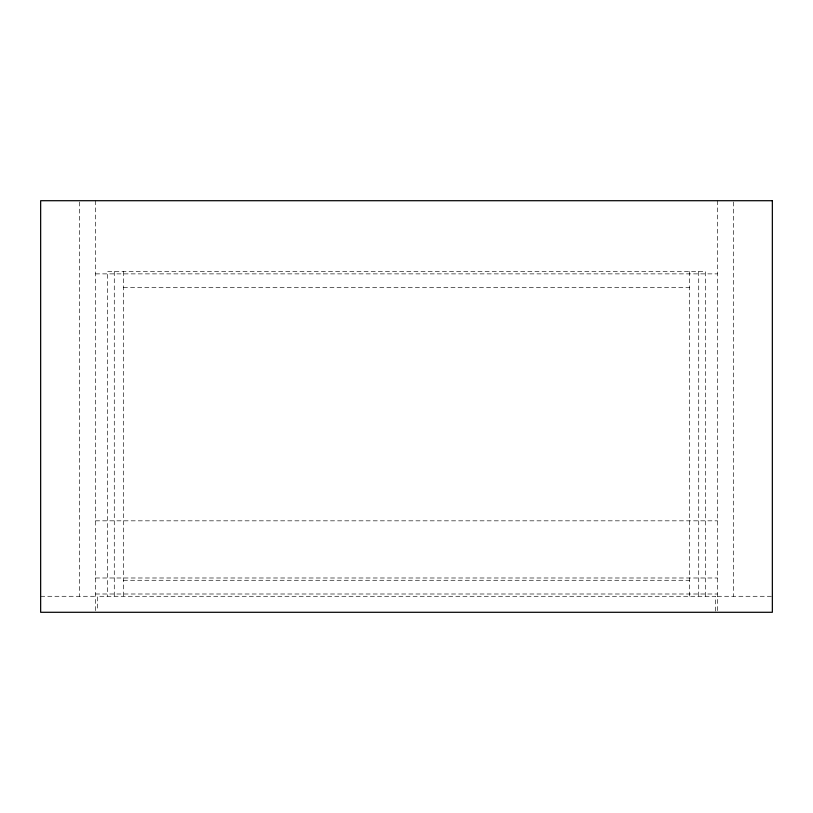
<?xml version="1.0" encoding="UTF-8"?>
<svg xmlns="http://www.w3.org/2000/svg" width="813" height="813" viewBox="0 0 813 813"><rect width="100%" height="100%" fill="white"/><g stroke="black" fill="none" stroke-linecap="round" stroke-linejoin="round"><path stroke-width="0.61" stroke-dasharray="4.07 3.05" d="M95.528 273.879L717.473 273.879M123.424 287.599L689.576 287.599M95.528 520.828L717.473 520.828M95.528 577.992L717.473 577.992M123.424 580.279L689.576 580.279M95.528 593.998L717.473 593.998M40.65 596.285L95.528 596.285M717.473 596.285L772.35 596.285M733.478 201.98L733.478 596.285M717.473 200.709L717.473 612.291M715.643 611.061L715.643 596.285L97.357 596.285L97.357 611.061M705.582 596.285L705.582 271.593L107.418 271.593L107.418 596.285M698.723 271.593L698.723 596.285M689.576 271.593L689.576 596.285M123.424 271.593L123.424 596.285M114.277 271.593L114.277 596.285M95.528 200.709L95.528 612.291M79.522 201.98L79.522 596.285"/><path stroke-width="1.22" d="M772.35 200.709L40.65 200.709L40.65 612.291L772.35 612.291L772.35 200.709"/></g></svg>
